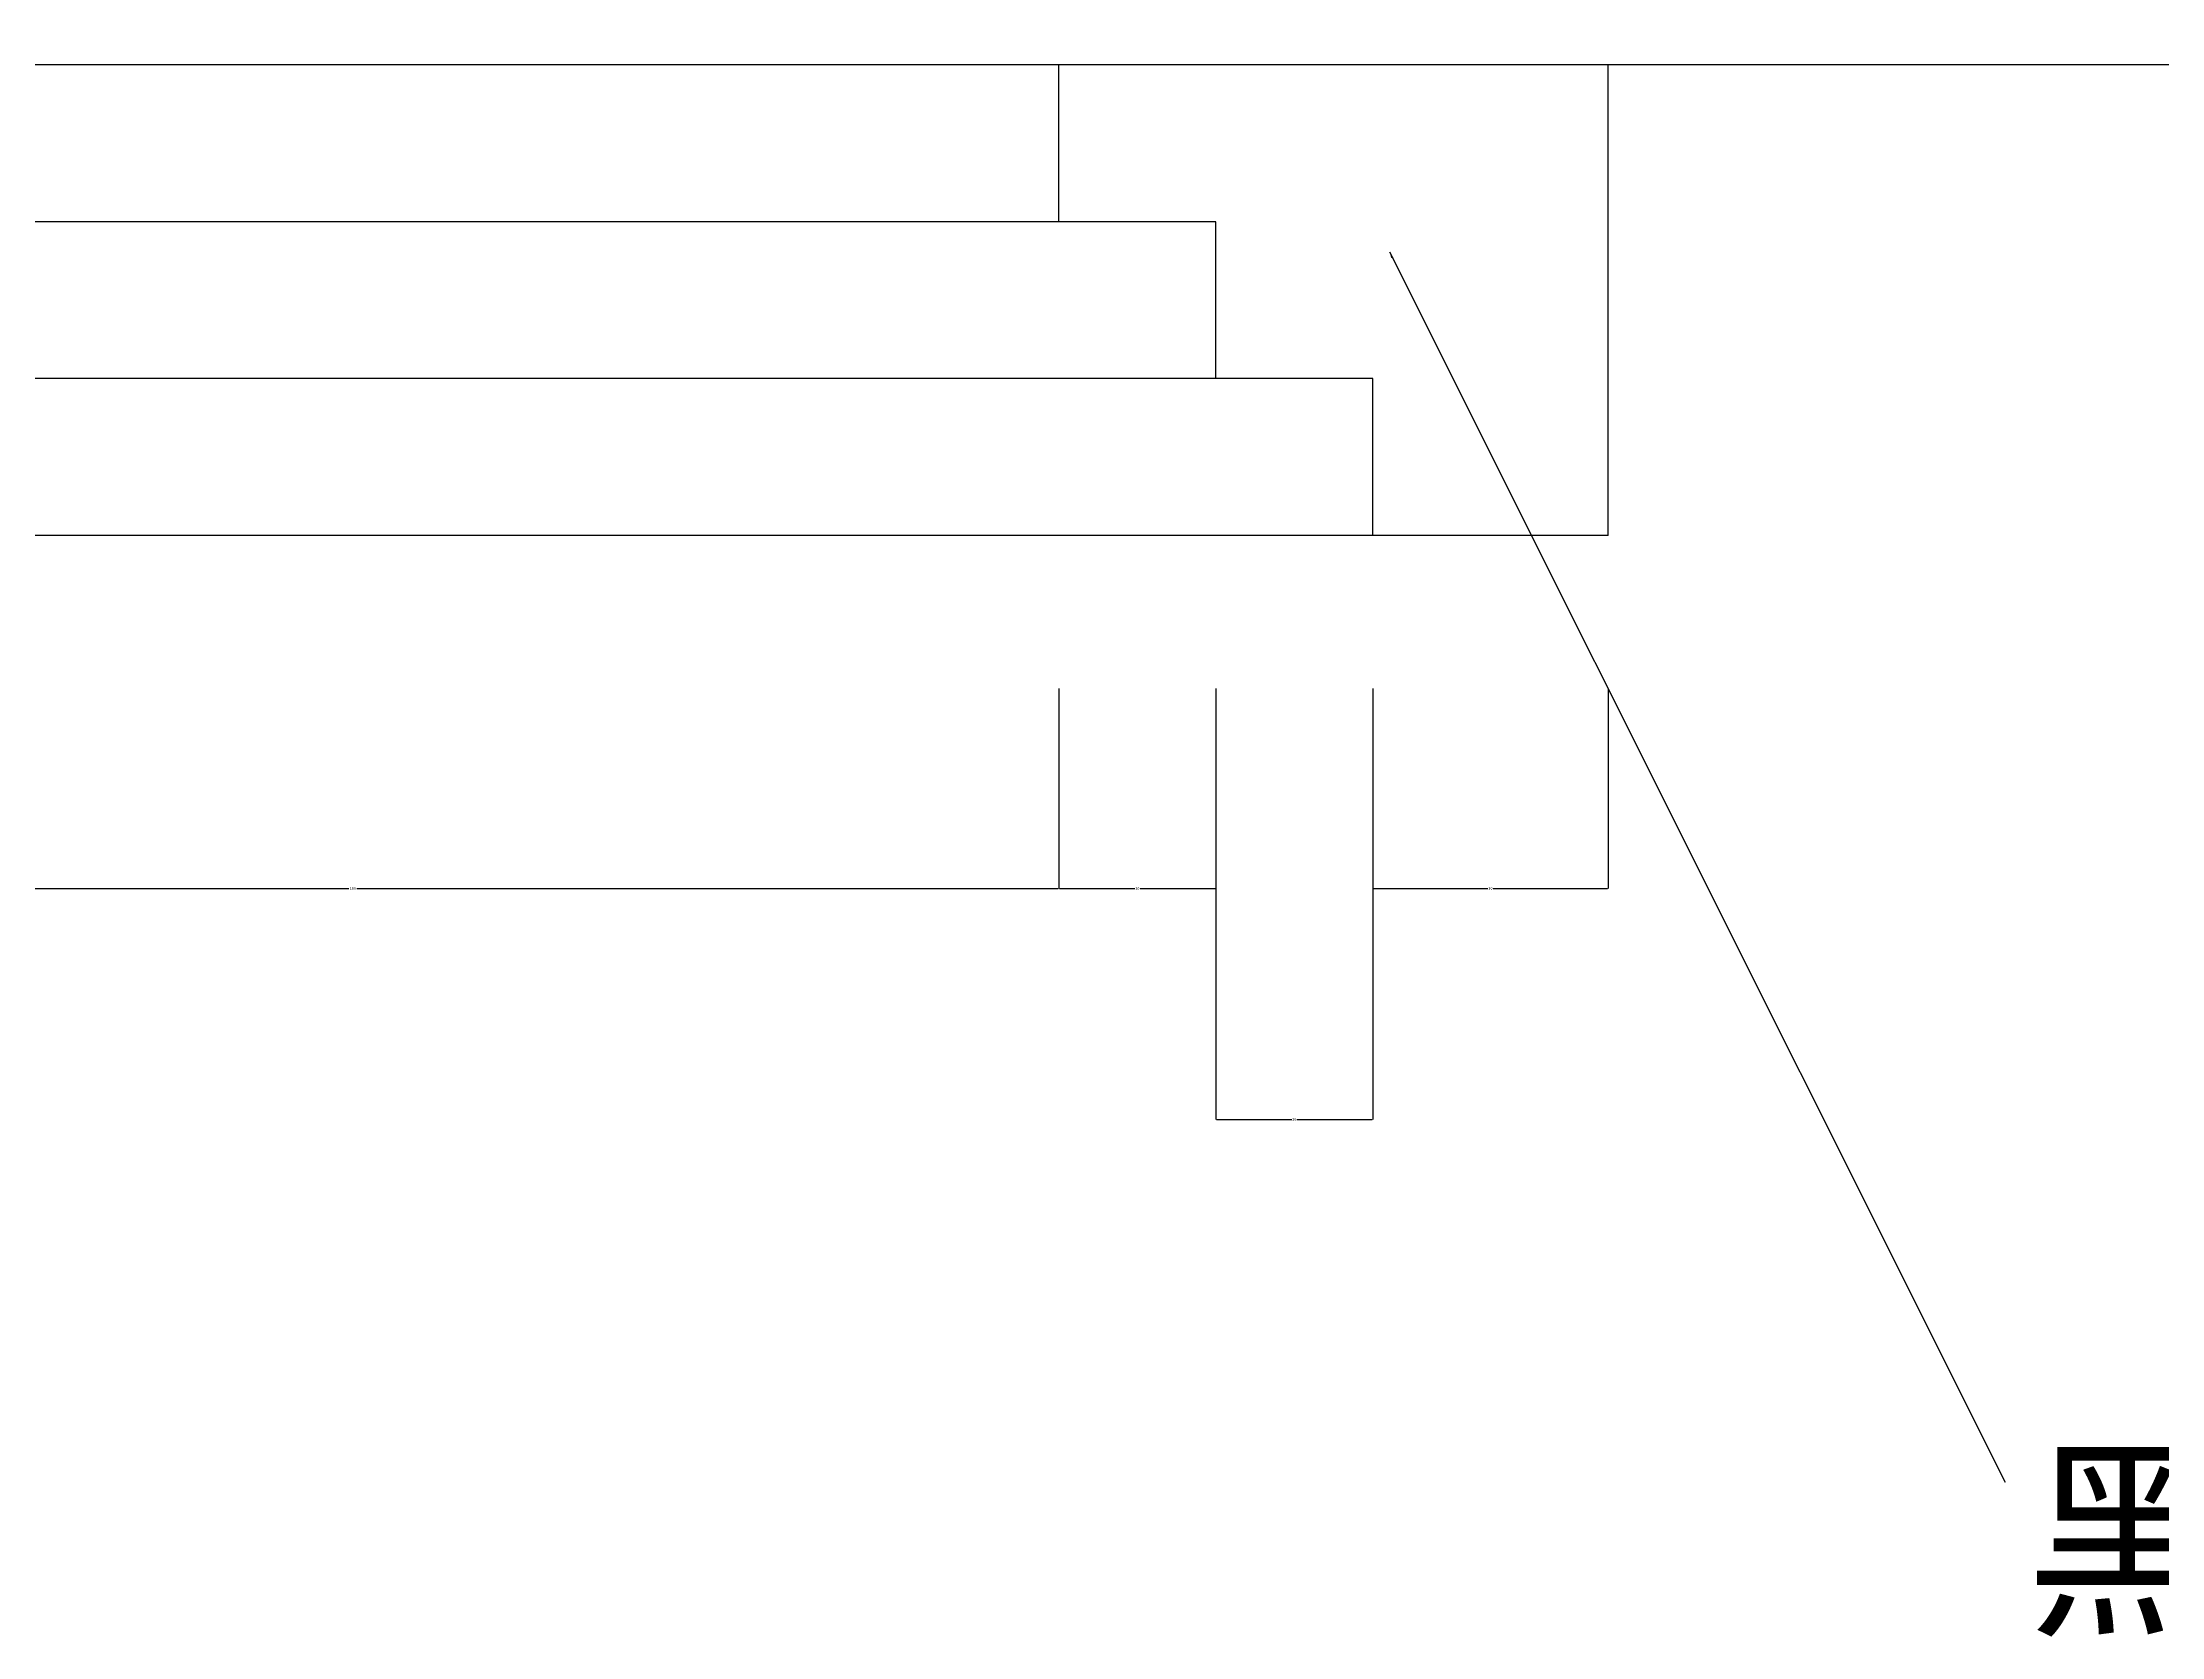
# Model space of a CAD drawing. Header units: metres. Extents: x 257 to 5327, y 365 to 7077.
# Drawn here: x 3282 to 4092, y 423 to 1032 of the extents above; entities that cross this region are included whole.
import ezdxf

# ---------------------------------------------------------------- set-up
doc = ezdxf.new("R2010")
doc.units = ezdxf.units.M
for name, color, linetype in [('4', 4, 'Continuous'), ('7', 7, 'Continuous'), ('BH', 3, 'Continuous'), ('DIM', 3, 'Continuous'), ('TEXT', 3, 'Continuous')]:
    doc.layers.add(name, color=color, linetype=linetype)
doc.dimstyles.get("Standard").update_dxf_attribs({"dimtxt": 2.5, "dimasz": 2.5, "dimexe": 1.25, "dimexo": 0.625, "dimtad": 1, "dimcen": 2.5, "dimazin": 3, "dimtfac": 1, "dimtmove": 0, "dimatfit": 3})

# ---------------------------------------------------------------- blocks, each defined once
blk = doc.blocks.new('*D33')
for p, q in [((3670.7, 785.11), (3670.7, 708.69)), ((3730.7, 785.11), (3730.7, 708.69)), ((3670.95, 708.69), (3699.7, 708.69)), ((3701.7, 708.69), (3730.45, 708.69))]:
    blk.add_line(p, q)
at = {"layer": 'Defpoints'}
for p in [(3670.7, 785.11), (3730.7, 785.11), (3670.7, 708.69)]:
    blk.add_point(p, dxfattribs=at)
at = {"layer": 'DIM', "insert": (3700.7, 708.69), "char_height": 1, "attachment_point": 5}
blk.add_mtext('20', dxfattribs=at)
blk = doc.blocks.new('*D34')
for p, q in [((3130.7, 785.11), (3130.7, 708.69)), ((3670.7, 785.11), (3670.7, 708.69)), ((3130.95, 708.69), (3399.2, 708.69)), ((3402.2, 708.69), (3670.45, 708.69))]:
    blk.add_line(p, q)
at = {"layer": 'Defpoints'}
for p in [(3130.7, 785.11), (3670.7, 785.11), (3130.7, 708.69)]:
    blk.add_point(p, dxfattribs=at)
at = {"layer": 'DIM', "insert": (3400.7, 708.69), "char_height": 1, "attachment_point": 5}
blk.add_mtext('180', dxfattribs=at)
blk = doc.blocks.new('*D37')
for p, q in [((3730.7, 785.11), (3730.7, 620.32)), ((3790.7, 785.11), (3790.7, 620.32)), ((3730.95, 620.32), (3759.7, 620.32)), ((3761.7, 620.32), (3790.45, 620.32))]:
    blk.add_line(p, q)
at = {"layer": 'Defpoints'}
for p in [(3730.7, 785.11), (3790.7, 785.11), (3730.7, 620.32)]:
    blk.add_point(p, dxfattribs=at)
at = {"layer": 'DIM', "insert": (3760.7, 620.32), "char_height": 1, "attachment_point": 5}
blk.add_mtext('20', dxfattribs=at)
blk = doc.blocks.new('*D38')
for p, q in [((3790.7, 785.11), (3790.7, 708.69)), ((3880.7, 785.11), (3880.7, 708.69)), ((3790.95, 708.69), (3834.7, 708.69)), ((3836.7, 708.69), (3880.45, 708.69))]:
    blk.add_line(p, q)
at = {"layer": 'Defpoints'}
for p in [(3790.7, 785.11), (3880.7, 785.11), (3790.7, 708.69)]:
    blk.add_point(p, dxfattribs=at)
at = {"layer": 'DIM', "insert": (3835.7, 708.69), "char_height": 1, "attachment_point": 5}
blk.add_mtext('30', dxfattribs=at)

msp = doc.modelspace()

# ---------------------------------------------------------------- hatches: boundary and pattern name
at = {"layer": 'BH'}
h = msp.add_hatch(dxfattribs=at)
h.set_pattern_fill('ANSI33', scale=200)
h.paths.add_polyline_path([(3130.7, 1203.69), (3070.7, 1203.69), (3070.7, 1083.69), (3130.7, 1083.69)])
h.paths.add_polyline_path([(3130.7, 1083.69), (3130.7, 1023.69), (4302.63, 1023.69), (4314.21, 1083.69)])
h.paths.add_polyline_path([(3790.7, 903.69), (3790.7, 843.69), (3880.7, 843.69), (3880.7, 1023.69), (3670.7, 1023.69), (3670.7, 963.69), (3730.7, 963.69), (3730.7, 903.69)])

# ---------------------------------------------------------------- linework, layer by layer
at = {"layer": '4'}
for p, q in [((4302.63, 1023.69), (3130.7, 1023.69)), ((3670.7, 963.69), (3670.7, 1023.69)), ((3880.7, 843.69), (3880.7, 1023.69)), ((3730.7, 963.69), (3670.7, 963.69)), ((3730.7, 903.69), (3730.7, 963.69)), ((3790.7, 903.69), (3730.7, 903.69)), ((3790.7, 843.69), (3790.7, 903.69)), ((3790.7, 843.69), (2487.31, 843.69)), ((3880.7, 843.69), (3790.7, 843.69))]:
    msp.add_line(p, q, dxfattribs=at)
at = {"layer": '7'}
for p, q in [((3670.7, 963.69), (2466.2, 963.69)), ((3730.7, 903.69), (2476.75, 903.69))]:
    msp.add_line(p, q, dxfattribs=at)

# ---------------------------------------------------------------- texts
at = {"layer": 'TEXT'}
msp.add_text('黑金砂石线', height=60, dxfattribs=at).set_placement((4040.35, 429.38))

# ---------------------------------------------------------------- dimensions: what is measured, and where the dimension line sits
at = {"layer": 'DIM'}
for base, p1, p2, text, picture, middle in [((3130.7, 708.69), (3130.7, 785.11), (3670.7, 785.11), '180', '*D34', (3400.7, 708.69)), ((3670.7, 708.69), (3670.7, 785.11), (3730.7, 785.11), '20', '*D33', (3700.7, 708.69)), ((3730.7, 620.32), (3730.7, 785.11), (3790.7, 785.11), '20', '*D37', (3760.7, 620.32)), ((3790.7, 708.69), (3790.7, 785.11), (3880.7, 785.11), '30', '*D38', (3835.7, 708.69))]:
    dim = msp.add_linear_dim(base=base, p1=p1, p2=p2, text=text, dimstyle='Standard', dxfattribs=at)
    dim.commit()
    dim.dimension.update_dxf_attribs({"geometry": picture, "text_midpoint": middle})

# ---------------------------------------------------------------- leaders
msp.add_leader([(3797.05, 952.13), (4032.46, 481.58)], dimstyle='Standard', dxfattribs=at)

doc.saveas('drawing.dxf')
